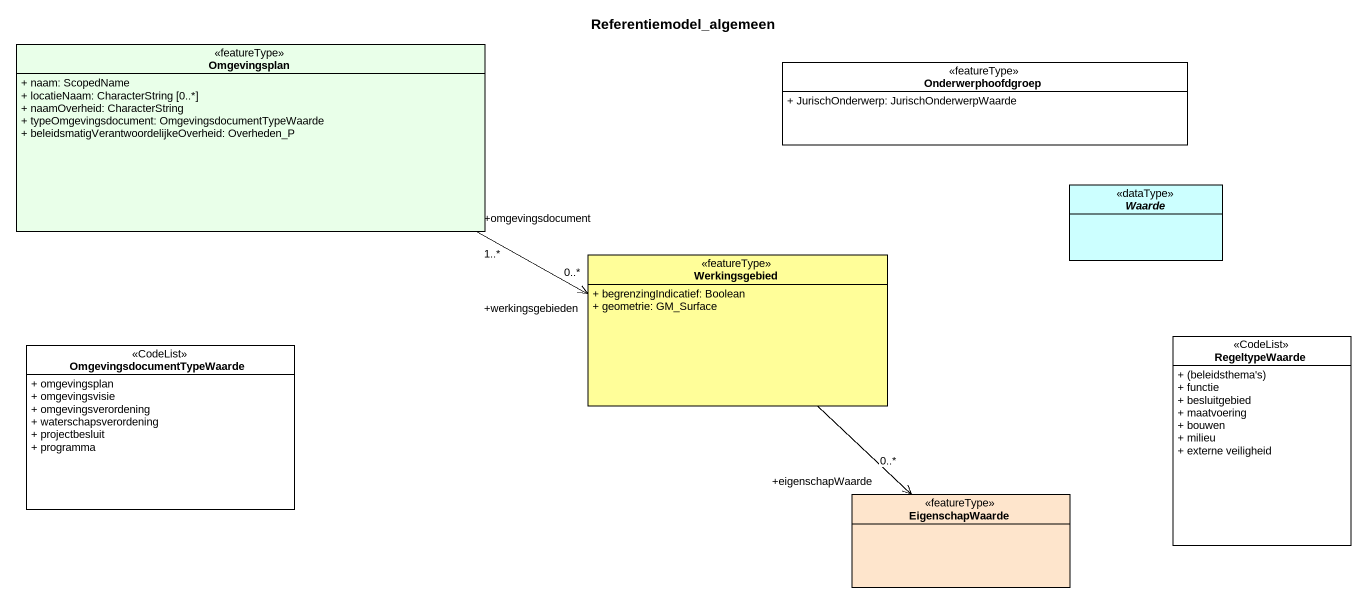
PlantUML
@startuml
title Referentiemodel_algemeen
hide circle
hide empty members
skinparam classAttributeIconSize 0
class Omgevingsplan <<featureType>> #E9FFE9 {
  + naam: ScopedName
  + locatieNaam: CharacterString [0..*]
  + naamOverheid: CharacterString
  + typeOmgevingsdocument: OmgevingsdocumentTypeWaarde
  + beleidsmatigVerantwoordelijkeOverheid: Overheden_P
}
class Onderwerphoofdgroep <<featureType>> {
  + JurischOnderwerp: JurischOnderwerpWaarde
}
abstract class Waarde <<dataType>> #CCFFFF
class Werkingsgebied <<featureType>> #FFFE99 {
  + begrenzingIndicatief: Boolean
  + geometrie: GM_Surface
}
class OmgevingsdocumentTypeWaarde <<CodeList>> {
  + omgevingsplan
  + omgevingsvisie
  + omgevingsverordening
  + waterschapsverordening
  + projectbesluit
  + programma
}
class RegeltypeWaarde <<CodeList>> {
  {field} + (beleidsthema's)
  + functie
  + besluitgebied
  + maatvoering
  + bouwen
  + milieu
  + externe veiligheid
}
class EigenschapWaarde <<featureType>> #FEE5CC
Omgevingsplan "+omgevingsdocument\n1..*" -right-> "+werkingsgebieden\n0..*" Werkingsgebied
Werkingsgebied --> "+eigenschapWaarde\n0..*" EigenschapWaarde
@enduml
